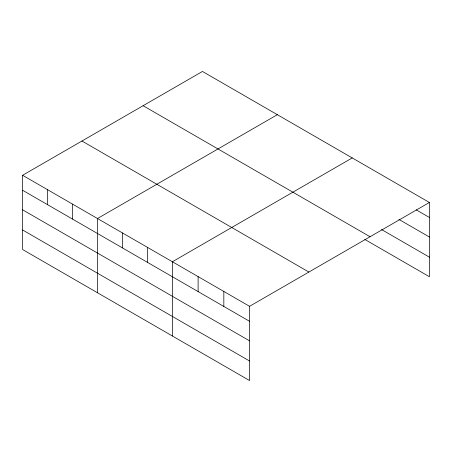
<?xml version="1.0" encoding="UTF-8"?>
<svg xmlns="http://www.w3.org/2000/svg" width="452" height="452" viewBox="0 0 452 452"><rect width="100%" height="100%" fill="white"/><g stroke="black" fill="none" stroke-linecap="round" stroke-linejoin="round"><path stroke-width="0.68" d="M364.798 239.419L429.4 276.72L429.4 202.479L202.451 71.45L22.6 175.28L22.6 249.521L249.549 380.55L249.549 306.309L22.6 175.28M277.342 114.689L97.496 218.519L97.496 292.76M352.238 157.929L172.387 261.759L172.387 336M249.549 306.309L429.4 202.479M416.241 209.864L429.4 217.457M398.896 219.401L429.4 237.017M381.544 229.537L429.4 257.165M143.098 105.711L370.052 236.741M81.948 141.018L308.902 272.047M22.6 190.264L249.549 321.293M22.6 209.818L249.549 340.848M22.6 229.966L249.549 360.995M223.83 291.461L223.83 306.445M198.112 276.613L198.112 291.596M147.425 247.346L147.425 262.329M122.458 232.933L122.458 247.916M72.529 204.106L72.529 219.09M47.567 189.693L47.567 204.677"/></g></svg>
